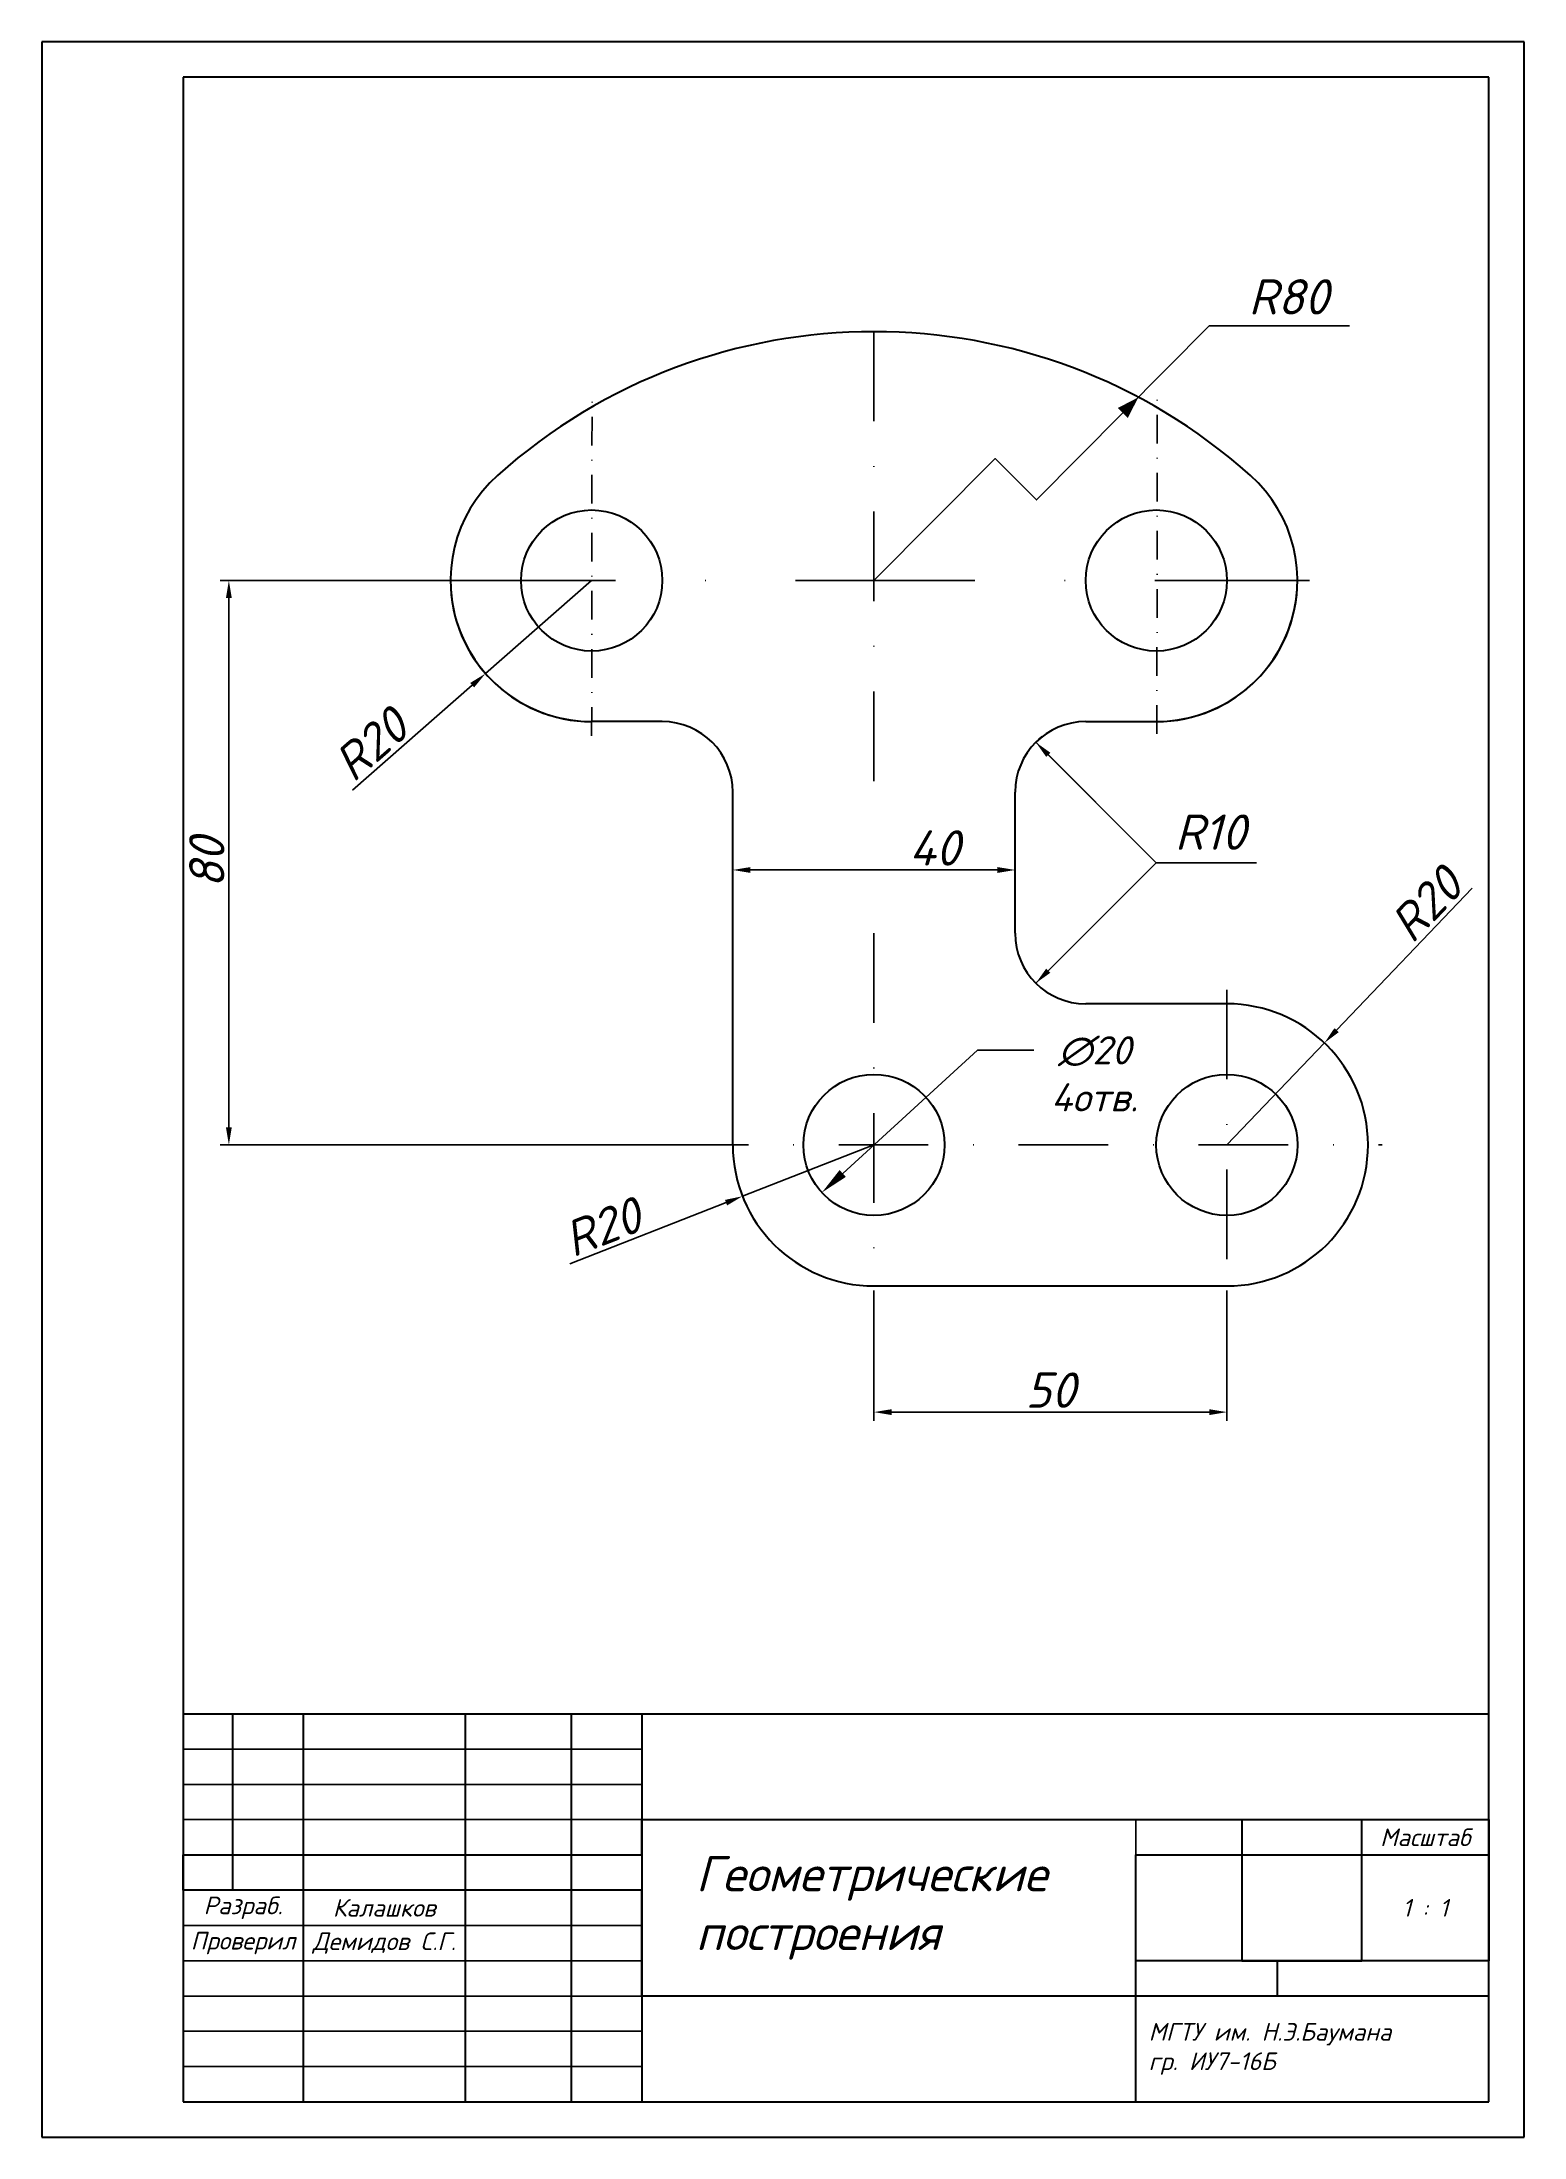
# Model space of a CAD drawing. Header units: millimetres. Extents: x -20 to 190, y -5 to 292.
import ezdxf
from ezdxf import colors
from ezdxf.entities.mleader import LeaderData, LeaderLine
from ezdxf.math import Vec2, Vec3

# ---------------------------------------------------------------- set-up
doc = ezdxf.new("R2010")
doc.units = ezdxf.units.MM
doc.header["$PDMODE"] = 34
doc.linetypes.add('штрихпунктирная', pattern=[25.4, 12.7, -6.35, 0, -6.35])
doc.layers.add('Толстая', color=7, linetype='Continuous', lineweight=30)
doc.layers.add('Чертёж', color=7, linetype='Continuous', lineweight=30)
doc.layers.add('Тонкая', color=7, linetype='Continuous')
doc.layers.add('Штрихпунктир', color=7, linetype='штрихпунктирная')
doc.styles.get("Standard").update_dxf_attribs({"font": 'isocpeui.ttf', "height": 5})
doc.dimstyles.new('ISO-25', dxfattribs={"dimtxt": 2.5, "dimasz": 2.5, "dimexe": 1.25, "dimexo": 0.625, "dimtad": 1, "dimtxsty": 'Standard', "dimcen": 2.5, "dimadec": 0, "dimazin": 0, "dimtfac": 1, "dimtmove": 0, "dimatfit": 3, "dimfxl": 1, "dimarcsym": 0})

# ---------------------------------------------------------------- blocks, each defined once
blk = doc.blocks.new('*D2')
at = {"layer": 'Defpoints', "color": 0, "transparency": 16777216}
for p in [(77.89, 185.65), (117.89, 185.65), (117.89, 174.62)]:
    blk.add_point(p, dxfattribs=at)
at = {"layer": 'Тонкая', "color": 0, "lineweight": -2, "transparency": 16777216}
for p, q in [((77.89, 185.02), (77.89, 173.37)), ((117.89, 185.02), (117.89, 173.37)), ((80.39, 174.62), (115.39, 174.62))]:
    blk.add_line(p, q, dxfattribs=at)
at = {"layer": 'Тонкая', "color": 0, "transparency": 16777216}
for points in [[(80.39, 175.03), (80.39, 174.2), (77.89, 174.62)], [(115.39, 175.03), (115.39, 174.2), (117.89, 174.62)]]:
    blk.add_solid(points, dxfattribs=at)
at = {"layer": 'Тонкая', "color": 0, "transparency": 16777216, "insert": (106.45, 177.74), "char_height": 5, "attachment_point": 5}
blk.add_mtext('40', dxfattribs=at)
blk = doc.blocks.new('*D3')
at = {"layer": 'Defpoints', "color": 0, "transparency": 16777216}
for p in [(97.89, 115.65), (147.89, 115.65), (147.89, 97.77)]:
    blk.add_point(p, dxfattribs=at)
at = {"layer": 'Тонкая', "color": 0, "lineweight": -2, "transparency": 16777216}
for p, q in [((97.89, 115.02), (97.89, 96.52)), ((147.89, 115.02), (147.89, 96.52)), ((100.39, 97.77), (145.39, 97.77))]:
    blk.add_line(p, q, dxfattribs=at)
at = {"layer": 'Тонкая', "color": 0, "transparency": 16777216}
for points in [[(100.39, 98.18), (100.39, 97.35), (97.89, 97.77)], [(145.39, 98.18), (145.39, 97.35), (147.89, 97.77)]]:
    blk.add_solid(points, dxfattribs=at)
at = {"layer": 'Тонкая', "color": 0, "transparency": 16777216, "insert": (122.89, 100.89), "char_height": 5, "attachment_point": 5}
blk.add_mtext('50', dxfattribs=at)
blk = doc.blocks.new('*D4')
at = {"layer": 'Defpoints', "color": 0, "transparency": 16777216}
for p in [(97.89, 135.65), (79.26, 128.37)]:
    blk.add_point(p, dxfattribs=at)
at = {"layer": 'Чертёж', "color": 0, "lineweight": -2, "transparency": 16777216}
for p, q in [((97.89, 135.65), (79.26, 128.37)), ((54.78, 118.81), (76.93, 127.46))]:
    blk.add_line(p, q, dxfattribs=at)
at = {"layer": 'Чертёж', "color": 0, "transparency": 16777216}
blk.add_solid([(76.78, 127.85), (77.08, 127.07), (79.26, 128.37)], dxfattribs=at)
at = {"layer": 'Чертёж', "color": 0, "lineweight": -3, "transparency": 16777216, "insert": (59.41, 123.98), "char_height": 5, "attachment_point": 5, "rotation": 21.3279}
blk.add_mtext('R20', dxfattribs=at)
blk = doc.blocks.new('*D5')
at = {"layer": 'Defpoints', "color": 0, "transparency": 16777216}
for p in [(161.71, 150.1), (147.89, 135.65)]:
    blk.add_point(p, dxfattribs=at)
at = {"layer": 'Чертёж', "color": 0, "lineweight": -2, "transparency": 16777216}
for p, q in [((182.66, 172.02), (163.43, 151.91)), ((147.89, 135.65), (161.71, 150.1))]:
    blk.add_line(p, q, dxfattribs=at)
at = {"layer": 'Чертёж', "color": 0, "transparency": 16777216}
blk.add_solid([(163.13, 152.2), (163.74, 151.62), (161.71, 150.1)], dxfattribs=at)
at = {"layer": 'Чертёж', "color": 0, "lineweight": -3, "transparency": 16777216, "insert": (176.12, 169.7), "char_height": 5, "attachment_point": 5, "rotation": 46.2954}
blk.add_mtext('R20', dxfattribs=at)
blk = doc.blocks.new('*D6')
at = {"layer": 'Defpoints', "color": 0, "transparency": 16777216}
for p in [(57.89, 215.65), (42.85, 202.46)]:
    blk.add_point(p, dxfattribs=at)
at = {"layer": 'Чертёж', "color": 0, "lineweight": -2, "transparency": 16777216}
for p, q in [((57.89, 215.65), (42.85, 202.46)), ((23.99, 185.94), (40.97, 200.82))]:
    blk.add_line(p, q, dxfattribs=at)
at = {"layer": 'Чертёж', "color": 0, "transparency": 16777216}
blk.add_solid([(40.69, 201.13), (41.24, 200.5), (42.85, 202.46)], dxfattribs=at)
at = {"layer": 'Чертёж', "color": 0, "lineweight": -3, "transparency": 16777216, "insert": (26.59, 192.37), "char_height": 5, "attachment_point": 5, "rotation": 41.2284}
blk.add_mtext('R20', dxfattribs=at)
blk = doc.blocks.new('*D8')
at = {"layer": 'Defpoints', "color": 0, "transparency": 16777216}
for p in [(6.49, 215.65), (37.89, 215.65), (77.89, 135.65)]:
    blk.add_point(p, dxfattribs=at)
at = {"layer": 'Чертёж', "color": 0, "lineweight": -2, "transparency": 16777216}
for p, q in [((37.26, 215.65), (5.24, 215.65)), ((6.49, 138.15), (6.49, 213.15)), ((77.26, 135.65), (5.24, 135.65))]:
    blk.add_line(p, q, dxfattribs=at)
at = {"layer": 'Чертёж', "color": 0, "transparency": 16777216}
for points in [[(6.07, 213.15), (6.9, 213.15), (6.49, 215.65)], [(6.07, 138.15), (6.9, 138.15), (6.49, 135.65)]]:
    blk.add_solid(points, dxfattribs=at)
at = {"layer": 'Чертёж', "color": 0, "lineweight": -3, "transparency": 16777216, "insert": (3.36, 175.65), "char_height": 5, "attachment_point": 5, "rotation": 90}
blk.add_mtext('80', dxfattribs=at)

msp = doc.modelspace()

# ---------------------------------------------------------------- linework, layer by layer
at = {"layer": 'Толстая'}
for p, q in [((190, 292), (-20, 292)), ((-20, 292), (-20, -5)), ((190, -5), (190, 292)), ((0, 287), (0, 55)), ((185, 287), (0, 287)), ((185, 55), (185, 287)), ((0, 55), (185, 55)), ((0, 55), (0, 0)), ((7, 55), (7, 30)), ((17, 55), (17, 0)), ((40, 0), (40, 55)), ((40, 55), (55, 55)), ((55, 55), (55, 0)), ((65, 55), (65, 0)), ((185, 0), (185, 55)), ((65, 35), (65, 40)), ((65, 40), (185, 40)), ((150, 40), (150, 20)), ((167, 20), (167, 40)), ((185, 40), (185, 20)), ((0, 30), (0, 35)), ((0, 35), (65, 35)), ((135, 20), (135, 35)), ((135, 35), (185, 35)), ((65, 30), (0, 30)), ((65, 15), (65, 30)), ((185, 20), (135, 20)), ((135, 0), (135, 20)), ((150, 20), (167, 20)), ((155, 20), (155, 15)), ((185, 15), (65, 15)), ((185, 0), (185, 15)), ((0, 0), (185, 0)), ((17, 0), (40, 0)), ((55, 0), (135, 0)), ((65, 0), (185, 0)), ((-20, -5), (190, -5))]:
    msp.add_line(p, q, dxfattribs=at)
at = {"layer": 'Тонкая'}
for p, q in [((-20, -5), (-20, 292)), ((-20, 292), (190, 292)), ((190, 292), (190, -5)), ((0, 0), (0, 287)), ((0, 287), (185, 287)), ((185, 287), (185, 0)), ((122.585, 190.949), (137.889, 175.646)), ((137.889, 175.646), (152.068, 175.646)), ((0, 55), (65, 55)), ((0, 55), (65, 55)), ((0, 55), (0, 0)), ((185, 55), (0, 55)), ((7, 55), (7, 30)), ((17, 55), (17, 0)), ((40, 55), (40, 0)), ((55, 55), (55, 0)), ((65, 55), (65, 0)), ((185, 0), (185, 55)), ((0, 50), (65, 50)), ((65, 50), (65, 45)), ((65, 45), (0, 45)), ((0, 45), (0, 40)), ((0, 40), (65, 40)), ((65, 40), (65, 30)), ((65, 40), (65, 0)), ((115, 40), (65, 40)), ((65, 40), (65, 15)), ((115, 40), (185, 40)), ((130, 40), (147, 40)), ((135, 20), (135, 40)), ((135, 40), (135, 0)), ((135, 40), (135, 0)), ((163, 40), (144, 40)), ((150, 20), (150, 40)), ((167, 20), (167, 40)), ((65, 35), (0, 35)), ((185, 35), (135, 35)), ((185, 35), (185, 15)), ((185, 20), (185, 35)), ((65, 30), (0, 30)), ((0, 30), (0, 25)), ((0, 25), (65, 25)), ((65, 25), (65, 15)), ((0, 20), (65, 20)), ((135, 20), (185, 20)), ((155, 20), (155, 15)), ((65, 15), (0, 15)), ((0, 15), (0, 10)), ((65, 15), (115, 15)), ((185, 15), (115, 15)), ((185, 15), (115, 15)), ((185, 0), (185, 15)), ((0, 10), (65, 10)), ((65, 10), (65, 5)), ((185, 10), (185, 5)), ((65, 5), (0, 5)), ((0, 0), (185, 0)), ((0, 0), (185, 0)), ((185, 0), (0, 0)), ((1.003, 0), (18.003, 0)), ((115, 0), (185, 0)), ((115, 0), (185, 0)), ((129, 0), (185, 0)), ((190, -5), (-20, -5))]:
    msp.add_line(p, q, dxfattribs=at)
for points in [[(97.889, 215.646), (115.049, 232.931), (120.905, 227.079), (145.393, 251.729), (165.268, 251.729)], [(120.818, 158.575), (137.889, 175.646), (120.818, 192.717)]]:
    msp.add_lwpolyline(points, dxfattribs=at)
at = {"layer": 'Чертёж'}
for p, q in [((67.889, 195.646), (57.889, 195.646)), ((121.26, 193.159), (121.702, 193.601)), ((127.889, 195.646), (137.889, 195.646)), ((77.889, 135.646), (77.889, 185.646)), ((117.889, 165.646), (117.889, 185.646)), ((147.889, 155.646), (127.889, 155.646)), ((97.889, 115.646), (147.889, 115.646))]:
    msp.add_line(p, q, dxfattribs=at)
msp.add_lwpolyline([(120.905, 227.079, 0, 0, 0), (135.345, 241.614, 0, 2, 0), (133.149, 239.404, 2, 2, 0)], format="xyseb", dxfattribs=at)
for centre in [(57.889, 215.646), (137.889, 215.646), (97.889, 135.646), (147.889, 135.646)]:
    msp.add_circle(centre, 10, dxfattribs=at)
for centre, radius, start, end in [((97.889, 170.925), 80, 48.18969, 131.81031), ((57.889, 215.646), 20, 131.81031, 270), ((137.889, 215.646), 20, 270, 48.18969), ((57.889, 215.646), 20, 180, 270), ((137.889, 215.646), 20, 270, 0), ((67.889, 185.646), 10, 0, 90), ((127.889, 185.646), 10, 90, 180), ((127.889, 165.646), 10, 180, 270), ((147.889, 135.646), 20, 270, 90), ((97.889, 135.646), 20, 180, 270)]:
    msp.add_arc(centre, radius, start, end, dxfattribs=at)
for points in [[(122.88, 191.244), (122.291, 190.655), (120.818, 192.717)], [(122.291, 190.655), (122.88, 191.244), (120.818, 192.717)], [(122.291, 160.637), (122.88, 160.048), (120.818, 158.575)]]:
    msp.add_solid(points, dxfattribs=at)
at = {"layer": 'Штрихпунктир'}
for p, q in [((97.889, 250.925), (97.889, 185.646)), ((97.889, 165.646), (97.889, 110.755)), ((147.889, 157.646), (147.889, 113.646)), ((41.889, 135.646), (169.889, 135.646))]:
    msp.add_line(p, q, dxfattribs=at)
at = {"layer": 'Штрихпунктир', "ltscale": 0.32}
for p, q in [((57.889, 193.646), (57.944, 242.234)), ((137.975, 193.926), (138.03, 242.514))]:
    msp.add_line(p, q, dxfattribs=at)
at = {"layer": 'Штрихпунктир', "ltscale": 2}
msp.add_line((35.889, 215.646), (159.585, 215.646), dxfattribs=at)

# ---------------------------------------------------------------- texts
at = {"layer": 'Тонкая'}
for s, width, gutter_width, insert, char_height, attachment_point in [('Масштаб', 18, 12.5, (176, 37.5), 2.5, 5), ('Геометрические\\Pпостроения', 69.84958, 25, (72.647, 27.5), 5, 4), ('Разраб.', 17, 12.5, (8.5, 27.5), 2.5, 5), ('Калашков', 23, 12.5, (28.5, 27.5), 2.5, 5), ('1 : 1', 18, 12.5, (176, 27.5), 2.5, 5), ('Проверил', 17, 12.5, (8.5, 22.5), 2.5, 5), ('Демидов С.Г.', 23, 12.5, (28.5, 22.5), 2.5, 5), ('МГТУ им. Н.Э.Баумана\\Pгр. ИУ7-16Б', 51.62763, 12.5, (136.809, 7.5), 2.5, 4)]:
    msp.add_mtext_dynamic_manual_height_columns(s, width=width, gutter_width=gutter_width, heights=[0], dxfattribs=dict(at, insert=insert, char_height=char_height, attachment_point=attachment_point))
at = {"layer": 'Чертёж', "char_height": 5, "attachment_point": 5}
for s, width, insert in [('R80', 17.32214, (156.607, 255.858)), ('R10', 13.07572, (145.531, 179.986))]:
    msp.add_mtext_dynamic_manual_height_columns(s, width=width, gutter_width=25, heights=[0], dxfattribs=dict(at, insert=insert))

# ---------------------------------------------------------------- dimensions: what is measured, and where the dimension line sits
at = {"layer": 'Тонкая'}
dim = msp.add_linear_dim(base=(117.889, 174.616), p1=(77.889, 185.646), p2=(117.889, 185.646), dimstyle='ISO-25', dxfattribs=at)
dim.commit()
dim.dimension.update_dxf_attribs({"geometry": '*D2', "text_midpoint": (106.451, 174.616), "dimtype": 160})
dim = msp.add_linear_dim(base=(147.889, 97.767), p1=(97.889, 115.646), p2=(147.889, 115.646), dimstyle='ISO-25', dxfattribs=at)
dim.commit()
dim.dimension.update_dxf_attribs({"geometry": '*D3', "text_midpoint": (122.889, 100.892)})
at = {"layer": 'Чертёж', "lineweight": -3}
dim = msp.add_linear_dim(base=(6.486, 215.646), p1=(77.889, 135.646), p2=(37.889, 215.646), angle=90, dimstyle='ISO-25', dxfattribs=at)
dim.commit()
dim.dimension.update_dxf_attribs({"geometry": '*D8', "text_midpoint": (3.361, 175.646)})
for center, mpoint, picture, middle in [((57.889, 215.646), (42.847, 202.465), '*D6', (28.651, 190.024)), ((147.889, 135.646), (161.708, 150.104), '*D5', (178.377, 167.545)), ((97.889, 135.646), (79.258, 128.372), '*D4', (60.551, 121.068))]:
    dim = msp.add_radius_dim(center=center, mpoint=mpoint, dimstyle='ISO-25', dxfattribs=at)
    dim.commit()
    dim.dimension.update_dxf_attribs({"geometry": picture, "text_midpoint": middle, "dimtype": 164})

# ---------------------------------------------------------------- leaders
ml = msp.add_multileader_mtext('Standard', dxfattribs=at)
ml.set_content('∅20\\P4отв.', color=256)
ml.set_leader_properties()
ml.build(insert=Vec2(0, 0))
ctx = ml.context
ctx.base_point, ctx.plane_origin = Vec3(120.552, 149.059), Vec3(90.51, 128.896)
ctx.text_align_type = 1
notes = []
notes.append((ctx, [(0, (1, 1, 0), (112.552, 149.059), (1, 0), 8, [(0, [(90.51, 128.896)], 0, [])])]))
ctx.mtext.insert, ctx.mtext.width, ctx.mtext.alignment, ctx.mtext.flow_direction = Vec3(129.137, 151.059), 8.79697, 2, 5
for ctx, leaders in notes:
    for number, flags, end, landing, length, lines in leaders:
        leader = LeaderData()
        leader.index, (leader.has_last_leader_line, leader.has_dogleg_vector, leader.attachment_direction) = number, flags
        leader.last_leader_point, leader.dogleg_vector, leader.dogleg_length = Vec3(end), Vec3(landing), length
        for number, points, colour, breaks in lines:
            line = LeaderLine()
            line.index, line.vertices, line.color, line.breaks = number, Vec3.list(points), colors.encode_raw_color(colour), breaks
            leader.lines.append(line)
        ctx.leaders.append(leader)

doc.saveas('drawing.dxf')
